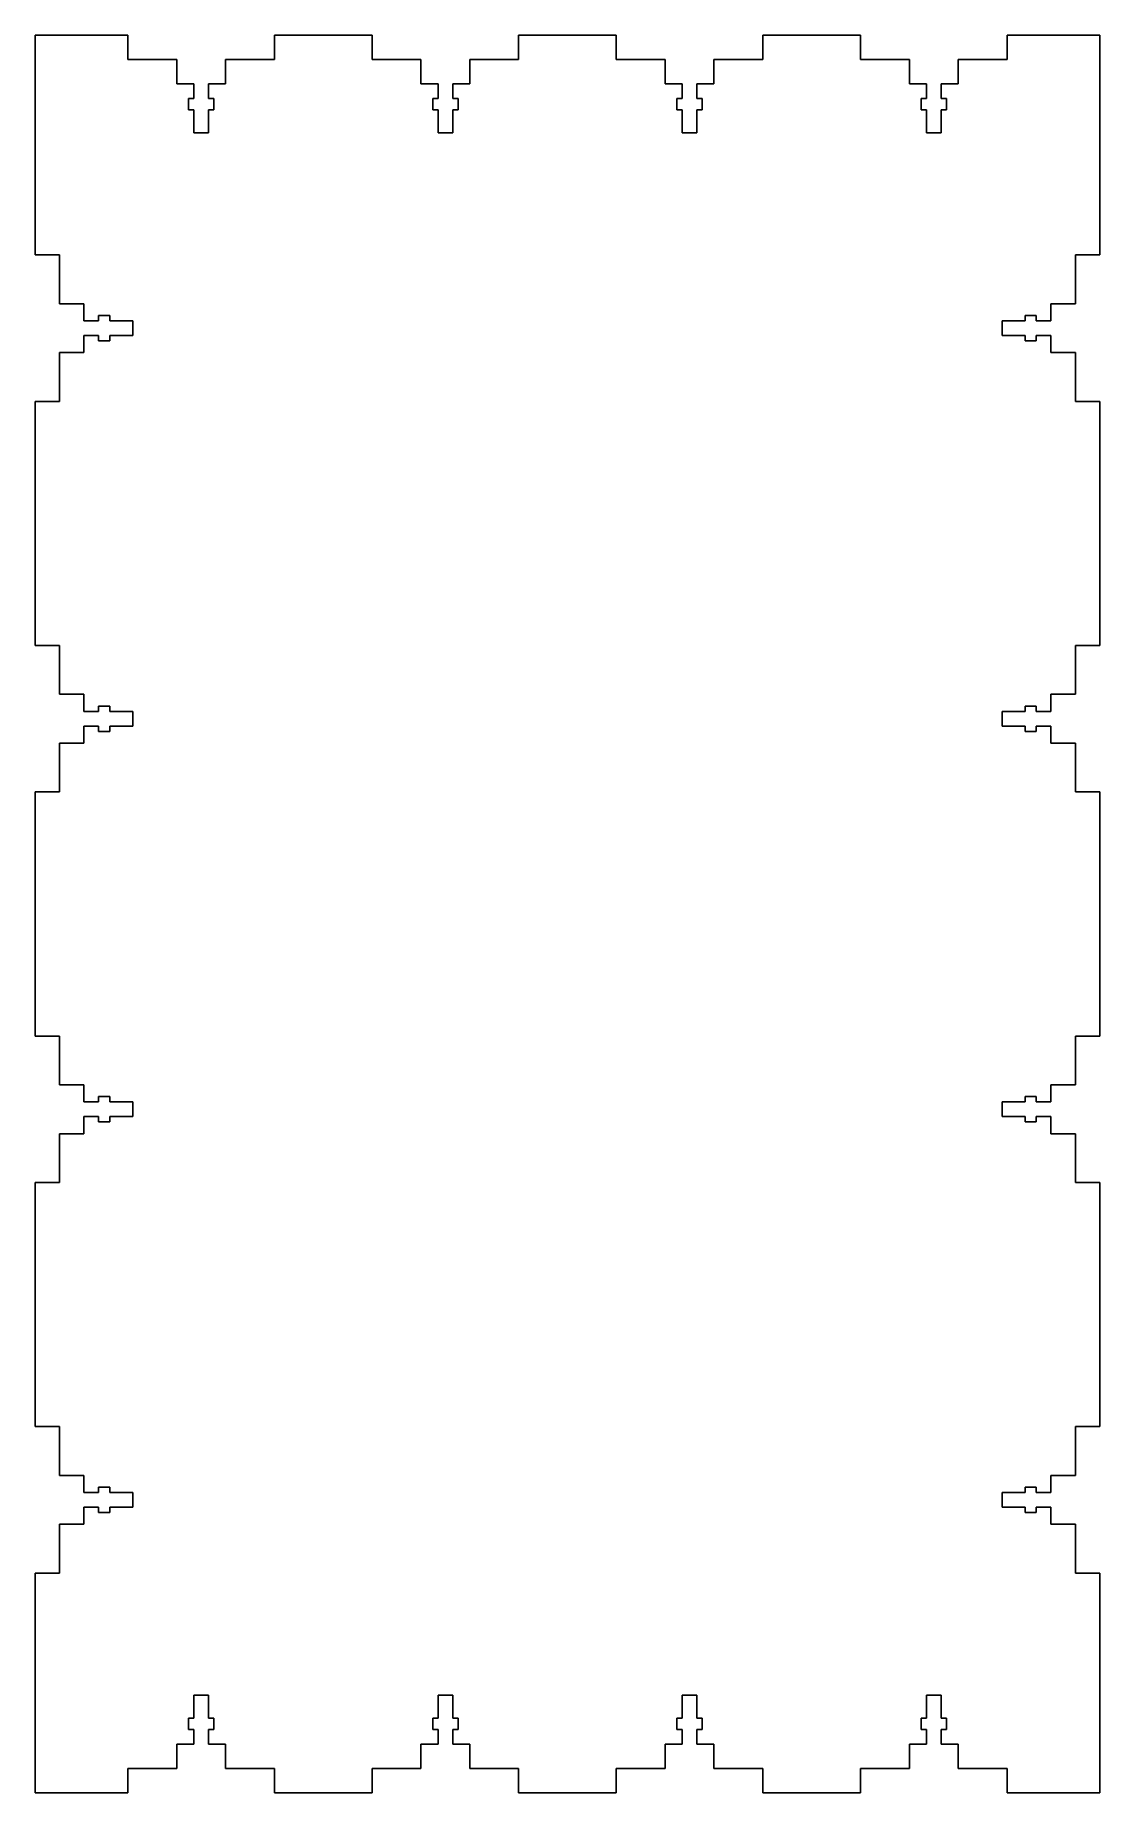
# Model space of a CAD drawing. Header units: millimetres. Extents: x -109 to 109, y -200 to 160.
import ezdxf

# ---------------------------------------------------------------- set-up
doc = ezdxf.new("R2010")
doc.units = ezdxf.units.MM

msp = doc.modelspace()

# ---------------------------------------------------------------- linework, layer by layer
at = {"color": 7, "linetype": 'Continuous', "lineweight": 25}
for p, q in [((-89.54, 159.94), (-108.54, 159.94)), ((-108.54, 159.94), (-108.54, 114.94)), ((-89.54, 154.94), (-89.54, 159.94)), ((-39.54, 159.94), (-59.54, 159.94)), ((-59.54, 159.94), (-59.54, 154.94)), ((-39.54, 154.94), (-39.54, 159.94)), ((-9.54, 159.94), (10.46, 159.94)), ((-9.54, 154.94), (-9.54, 159.94)), ((10.46, 159.94), (10.46, 154.94)), ((60.46, 159.94), (40.46, 159.94)), ((40.46, 159.94), (40.46, 154.94)), ((60.46, 154.94), (60.46, 159.94)), ((109.46, 159.94), (90.46, 159.94)), ((90.46, 159.94), (90.46, 154.94)), ((109.46, 159.94), (109.46, 114.94)), ((-79.54, 154.94), (-89.54, 154.94)), ((-79.54, 154.94), (-79.54, 149.94)), ((-59.54, 154.94), (-69.54, 154.94)), ((-69.54, 149.94), (-69.54, 154.94)), ((-39.54, 154.94), (-29.54, 154.94)), ((-29.54, 154.94), (-29.54, 149.94)), ((-19.54, 154.94), (-9.54, 154.94)), ((-19.54, 149.94), (-19.54, 154.94)), ((10.46, 154.94), (20.46, 154.94)), ((20.46, 149.94), (20.46, 154.94)), ((30.46, 154.94), (40.46, 154.94)), ((30.46, 154.94), (30.46, 149.94)), ((70.46, 154.94), (60.46, 154.94)), ((70.46, 149.94), (70.46, 154.94)), ((90.46, 154.94), (80.46, 154.94)), ((80.46, 154.94), (80.46, 149.94)), ((-76.04, 149.94), (-79.54, 149.94)), ((-76.04, 149.94), (-76.04, 146.94)), ((-73.04, 149.94), (-69.54, 149.94)), ((-73.04, 146.94), (-73.04, 149.94)), ((-26.04, 149.94), (-29.54, 149.94)), ((-26.04, 149.94), (-26.04, 146.94)), ((-23.04, 149.94), (-19.54, 149.94)), ((-23.04, 146.94), (-23.04, 149.94)), ((23.96, 149.94), (20.46, 149.94)), ((23.96, 146.94), (23.96, 149.94)), ((26.96, 149.94), (30.46, 149.94)), ((26.96, 149.94), (26.96, 146.94)), ((73.96, 149.94), (70.46, 149.94)), ((73.96, 146.94), (73.96, 149.94)), ((76.96, 149.94), (80.46, 149.94)), ((76.96, 149.94), (76.96, 146.94)), ((-77.14, 146.94), (-77.14, 144.64)), ((-76.04, 146.94), (-77.14, 146.94)), ((-77.14, 144.64), (-76.04, 144.64)), ((-76.04, 144.64), (-76.04, 139.94)), ((-71.94, 146.94), (-73.04, 146.94)), ((-73.04, 144.64), (-71.94, 144.64)), ((-73.04, 139.94), (-73.04, 144.64)), ((-71.94, 144.64), (-71.94, 146.94)), ((-27.14, 146.94), (-27.14, 144.64)), ((-26.04, 146.94), (-27.14, 146.94)), ((-27.14, 144.64), (-26.04, 144.64)), ((-26.04, 144.64), (-26.04, 139.94)), ((-21.94, 146.94), (-23.04, 146.94)), ((-23.04, 144.64), (-21.94, 144.64)), ((-23.04, 139.94), (-23.04, 144.64)), ((-21.94, 144.64), (-21.94, 146.94)), ((22.86, 144.64), (22.86, 146.94)), ((22.86, 146.94), (23.96, 146.94)), ((23.96, 144.64), (22.86, 144.64)), ((23.96, 139.94), (23.96, 144.64)), ((26.96, 146.94), (28.06, 146.94)), ((28.06, 144.64), (26.96, 144.64)), ((26.96, 144.64), (26.96, 139.94)), ((28.06, 146.94), (28.06, 144.64)), ((72.86, 144.64), (72.86, 146.94)), ((72.86, 146.94), (73.96, 146.94)), ((73.96, 144.64), (72.86, 144.64)), ((73.96, 139.94), (73.96, 144.64)), ((76.96, 146.94), (78.06, 146.94)), ((78.06, 144.64), (76.96, 144.64)), ((76.96, 144.64), (76.96, 139.94)), ((78.06, 146.94), (78.06, 144.64)), ((-76.04, 139.94), (-73.04, 139.94)), ((-26.04, 139.94), (-23.04, 139.94)), ((26.96, 139.94), (23.96, 139.94)), ((76.96, 139.94), (73.96, 139.94)), ((-108.54, 114.94), (-103.54, 114.94)), ((-103.54, 114.94), (-103.54, 104.94)), ((104.46, 114.94), (104.46, 104.94)), ((109.46, 114.94), (104.46, 114.94)), ((-98.54, 104.94), (-103.54, 104.94)), ((-98.54, 101.44), (-98.54, 104.94)), ((99.46, 101.44), (99.46, 104.94)), ((99.46, 104.94), (104.46, 104.94)), ((-95.54, 101.44), (-98.54, 101.44)), ((-95.54, 102.54), (-95.54, 101.44)), ((-93.24, 102.54), (-95.54, 102.54)), ((-93.24, 101.44), (-93.24, 102.54)), ((-88.54, 101.44), (-93.24, 101.44)), ((-88.54, 98.44), (-88.54, 101.44)), ((89.46, 98.44), (89.46, 101.44)), ((89.46, 101.44), (94.16, 101.44)), ((94.16, 101.44), (94.16, 102.54)), ((94.16, 102.54), (96.46, 102.54)), ((96.46, 102.54), (96.46, 101.44)), ((96.46, 101.44), (99.46, 101.44)), ((-98.54, 98.44), (-95.54, 98.44)), ((-98.54, 98.44), (-98.54, 94.94)), ((-95.54, 98.44), (-95.54, 97.34)), ((-95.54, 97.34), (-93.24, 97.34)), ((-93.24, 98.44), (-88.54, 98.44)), ((-93.24, 97.34), (-93.24, 98.44)), ((94.16, 98.44), (89.46, 98.44)), ((94.16, 97.34), (94.16, 98.44)), ((96.46, 97.34), (94.16, 97.34)), ((99.46, 98.44), (96.46, 98.44)), ((96.46, 98.44), (96.46, 97.34)), ((99.46, 98.44), (99.46, 94.94)), ((-103.54, 94.94), (-98.54, 94.94)), ((-103.54, 84.94), (-103.54, 94.94)), ((104.46, 94.94), (99.46, 94.94)), ((104.46, 84.94), (104.46, 94.94)), ((-103.54, 84.94), (-108.54, 84.94)), ((-108.54, 84.94), (-108.54, 34.94)), ((104.46, 84.94), (109.46, 84.94)), ((109.46, 84.94), (109.46, 34.94)), ((-108.54, 34.94), (-103.54, 34.94)), ((-103.54, 34.94), (-103.54, 24.94)), ((104.46, 34.94), (104.46, 24.94)), ((109.46, 34.94), (104.46, 34.94)), ((-98.54, 24.94), (-103.54, 24.94)), ((-98.54, 21.44), (-98.54, 24.94)), ((-95.54, 22.54), (-95.54, 21.44)), ((-93.24, 22.54), (-95.54, 22.54)), ((-93.24, 21.44), (-93.24, 22.54)), ((94.16, 21.44), (94.16, 22.54)), ((94.16, 22.54), (96.46, 22.54)), ((96.46, 22.54), (96.46, 21.44)), ((99.46, 21.44), (99.46, 24.94)), ((99.46, 24.94), (104.46, 24.94)), ((-95.54, 21.44), (-98.54, 21.44)), ((-98.54, 18.44), (-95.54, 18.44)), ((-98.54, 18.44), (-98.54, 14.94)), ((-95.54, 18.44), (-95.54, 17.34)), ((-88.54, 21.44), (-93.24, 21.44)), ((-93.24, 18.44), (-88.54, 18.44)), ((-93.24, 17.34), (-93.24, 18.44)), ((-88.54, 18.44), (-88.54, 21.44)), ((89.46, 18.44), (89.46, 21.44)), ((89.46, 21.44), (94.16, 21.44)), ((94.16, 18.44), (89.46, 18.44)), ((94.16, 17.34), (94.16, 18.44)), ((96.46, 21.44), (99.46, 21.44)), ((99.46, 18.44), (96.46, 18.44)), ((96.46, 18.44), (96.46, 17.34)), ((99.46, 18.44), (99.46, 14.94)), ((-103.54, 14.94), (-98.54, 14.94)), ((-103.54, 4.94), (-103.54, 14.94)), ((-95.54, 17.34), (-93.24, 17.34)), ((96.46, 17.34), (94.16, 17.34)), ((104.46, 14.94), (99.46, 14.94)), ((104.46, 4.94), (104.46, 14.94)), ((-103.54, 4.94), (-108.54, 4.94)), ((-108.54, 4.94), (-108.54, -45.06)), ((104.46, 4.94), (109.46, 4.94)), ((109.46, 4.94), (109.46, -45.06)), ((-108.54, -45.06), (-103.54, -45.06)), ((-103.54, -45.06), (-103.54, -55.06)), ((104.46, -45.06), (104.46, -55.06)), ((109.46, -45.06), (104.46, -45.06)), ((-103.54, -55.06), (-98.54, -55.06)), ((-98.54, -58.56), (-98.54, -55.06)), ((-95.54, -58.56), (-95.54, -57.46)), ((-95.54, -57.46), (-93.24, -57.46)), ((-93.24, -57.46), (-93.24, -58.56)), ((94.16, -57.46), (94.16, -58.56)), ((96.46, -57.46), (94.16, -57.46)), ((96.46, -58.56), (96.46, -57.46)), ((99.46, -58.56), (99.46, -55.06)), ((104.46, -55.06), (99.46, -55.06)), ((-98.54, -58.56), (-95.54, -58.56)), ((-93.24, -58.56), (-88.54, -58.56)), ((-88.54, -58.56), (-88.54, -61.56)), ((89.46, -58.56), (89.46, -61.56)), ((94.16, -58.56), (89.46, -58.56)), ((99.46, -58.56), (96.46, -58.56)), ((-95.54, -61.56), (-98.54, -61.56)), ((-98.54, -61.56), (-98.54, -65.06)), ((-95.54, -62.66), (-95.54, -61.56)), ((-93.24, -62.66), (-95.54, -62.66)), ((-88.54, -61.56), (-93.24, -61.56)), ((-93.24, -61.56), (-93.24, -62.66)), ((89.46, -61.56), (94.16, -61.56)), ((94.16, -61.56), (94.16, -62.66)), ((94.16, -62.66), (96.46, -62.66)), ((96.46, -61.56), (99.46, -61.56)), ((96.46, -62.66), (96.46, -61.56)), ((99.46, -61.56), (99.46, -65.06)), ((-98.54, -65.06), (-103.54, -65.06)), ((-103.54, -65.06), (-103.54, -75.06)), ((99.46, -65.06), (104.46, -65.06)), ((104.46, -65.06), (104.46, -75.06)), ((-103.54, -75.06), (-108.54, -75.06)), ((-108.54, -75.06), (-108.54, -125.06)), ((104.46, -75.06), (109.46, -75.06)), ((109.46, -75.06), (109.46, -125.06)), ((-108.54, -125.06), (-103.54, -125.06)), ((-103.54, -125.06), (-103.54, -135.06)), ((104.46, -125.06), (104.46, -135.06)), ((109.46, -125.06), (104.46, -125.06)), ((-103.54, -135.06), (-98.54, -135.06)), ((-98.54, -138.56), (-98.54, -135.06)), ((99.46, -138.56), (99.46, -135.06)), ((104.46, -135.06), (99.46, -135.06)), ((-98.54, -138.56), (-95.54, -138.56)), ((-95.54, -138.56), (-95.54, -137.46)), ((-95.54, -137.46), (-93.24, -137.46)), ((-93.24, -137.46), (-93.24, -138.56)), ((-93.24, -138.56), (-88.54, -138.56)), ((-88.54, -138.56), (-88.54, -141.56)), ((89.46, -138.56), (89.46, -141.56)), ((94.16, -138.56), (89.46, -138.56)), ((94.16, -137.46), (94.16, -138.56)), ((96.46, -137.46), (94.16, -137.46)), ((96.46, -138.56), (96.46, -137.46)), ((99.46, -138.56), (96.46, -138.56)), ((-95.54, -141.56), (-98.54, -141.56)), ((-98.54, -141.56), (-98.54, -145.06)), ((-95.54, -142.66), (-95.54, -141.56)), ((-93.24, -142.66), (-95.54, -142.66)), ((-88.54, -141.56), (-93.24, -141.56)), ((-93.24, -141.56), (-93.24, -142.66)), ((89.46, -141.56), (94.16, -141.56)), ((94.16, -141.56), (94.16, -142.66)), ((94.16, -142.66), (96.46, -142.66)), ((96.46, -141.56), (99.46, -141.56)), ((96.46, -142.66), (96.46, -141.56)), ((99.46, -141.56), (99.46, -145.06)), ((-98.54, -145.06), (-103.54, -145.06)), ((-103.54, -145.06), (-103.54, -155.06)), ((99.46, -145.06), (104.46, -145.06)), ((104.46, -145.06), (104.46, -155.06)), ((-103.54, -155.06), (-108.54, -155.06)), ((-108.54, -155.06), (-108.54, -200.06)), ((104.46, -155.06), (109.46, -155.06)), ((109.46, -155.06), (109.46, -200.06)), ((-76.04, -184.76), (-76.04, -180.06)), ((-76.04, -180.06), (-73.04, -180.06)), ((-73.04, -180.06), (-73.04, -184.76)), ((-26.04, -184.76), (-26.04, -180.06)), ((-26.04, -180.06), (-23.04, -180.06)), ((-23.04, -180.06), (-23.04, -184.76)), ((23.96, -180.06), (23.96, -184.76)), ((26.96, -180.06), (23.96, -180.06)), ((26.96, -184.76), (26.96, -180.06)), ((73.96, -180.06), (73.96, -184.76)), ((76.96, -180.06), (73.96, -180.06)), ((76.96, -184.76), (76.96, -180.06)), ((-77.14, -187.06), (-77.14, -184.76)), ((-77.14, -184.76), (-76.04, -184.76)), ((-76.04, -187.06), (-77.14, -187.06)), ((-76.04, -190.06), (-76.04, -187.06)), ((-73.04, -184.76), (-71.94, -184.76)), ((-71.94, -187.06), (-73.04, -187.06)), ((-73.04, -187.06), (-73.04, -190.06)), ((-71.94, -184.76), (-71.94, -187.06)), ((-27.14, -187.06), (-27.14, -184.76)), ((-27.14, -184.76), (-26.04, -184.76)), ((-26.04, -187.06), (-27.14, -187.06)), ((-26.04, -190.06), (-26.04, -187.06)), ((-23.04, -184.76), (-21.94, -184.76)), ((-21.94, -187.06), (-23.04, -187.06)), ((-23.04, -187.06), (-23.04, -190.06)), ((-21.94, -184.76), (-21.94, -187.06)), ((22.86, -184.76), (22.86, -187.06)), ((23.96, -184.76), (22.86, -184.76)), ((22.86, -187.06), (23.96, -187.06)), ((23.96, -187.06), (23.96, -190.06)), ((28.06, -184.76), (26.96, -184.76)), ((26.96, -187.06), (28.06, -187.06)), ((26.96, -190.06), (26.96, -187.06)), ((28.06, -187.06), (28.06, -184.76)), ((72.86, -184.76), (72.86, -187.06)), ((73.96, -184.76), (72.86, -184.76)), ((72.86, -187.06), (73.96, -187.06)), ((73.96, -187.06), (73.96, -190.06)), ((78.06, -184.76), (76.96, -184.76)), ((76.96, -187.06), (78.06, -187.06)), ((76.96, -190.06), (76.96, -187.06)), ((78.06, -187.06), (78.06, -184.76)), ((-79.54, -195.06), (-79.54, -190.06)), ((-76.04, -190.06), (-79.54, -190.06)), ((-73.04, -190.06), (-69.54, -190.06)), ((-69.54, -190.06), (-69.54, -195.06)), ((-29.54, -195.06), (-29.54, -190.06)), ((-26.04, -190.06), (-29.54, -190.06)), ((-23.04, -190.06), (-19.54, -190.06)), ((-19.54, -190.06), (-19.54, -195.06)), ((20.46, -190.06), (20.46, -195.06)), ((23.96, -190.06), (20.46, -190.06)), ((26.96, -190.06), (30.46, -190.06)), ((30.46, -195.06), (30.46, -190.06)), ((70.46, -190.06), (70.46, -195.06)), ((73.96, -190.06), (70.46, -190.06)), ((76.96, -190.06), (80.46, -190.06)), ((80.46, -195.06), (80.46, -190.06)), ((-89.54, -195.06), (-89.54, -200.06)), ((-79.54, -195.06), (-89.54, -195.06)), ((-59.54, -195.06), (-69.54, -195.06)), ((-59.54, -200.06), (-59.54, -195.06)), ((-39.54, -195.06), (-39.54, -200.06)), ((-39.54, -195.06), (-29.54, -195.06)), ((-19.54, -195.06), (-9.54, -195.06)), ((-9.54, -195.06), (-9.54, -200.06)), ((10.46, -200.06), (10.46, -195.06)), ((10.46, -195.06), (20.46, -195.06)), ((30.46, -195.06), (40.46, -195.06)), ((40.46, -200.06), (40.46, -195.06)), ((60.46, -195.06), (60.46, -200.06)), ((70.46, -195.06), (60.46, -195.06)), ((90.46, -195.06), (80.46, -195.06)), ((90.46, -200.06), (90.46, -195.06)), ((-89.54, -200.06), (-108.54, -200.06)), ((-39.54, -200.06), (-59.54, -200.06)), ((-9.54, -200.06), (10.46, -200.06)), ((60.46, -200.06), (40.46, -200.06)), ((109.46, -200.06), (90.46, -200.06))]:
    msp.add_line(p, q, dxfattribs=at)

doc.saveas('drawing.dxf')
